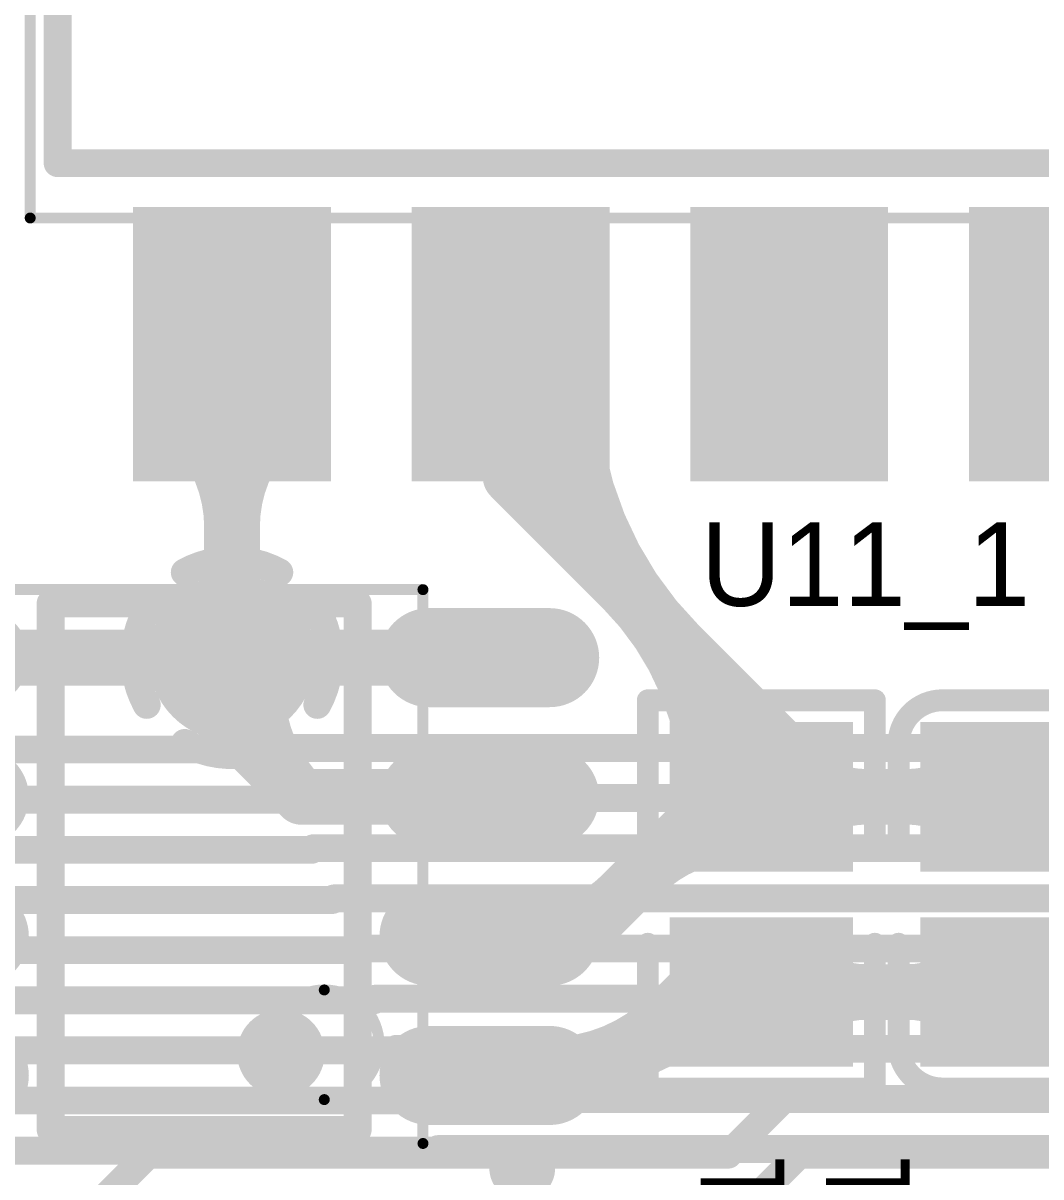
# Model space of a CAD drawing. Header units: millimetres. Extents: x 3.32 to 12.49, y 5.66 to 10.73.
# Drawn here: x 6.1438 to 6.5091, y 7.1987 to 7.6129 of the extents above; entities that cross this region are included whole.
import ezdxf

# ---------------------------------------------------------------- set-up
doc = ezdxf.new("R2010")
doc.units = ezdxf.units.MM
doc.header["$MEASUREMENT"] = 0
for name, color, linetype in [('BottomLayer', 5, 'Continuous'), ('InternalPlane1', 76, 'Continuous'), ('InternalPlane2', 16, 'Continuous'), ('Mechanical13', 56, 'Continuous'), ('MultiLayer', 9, 'Continuous'), ('TopLayer', 1, 'Continuous'), ('TopOverlay', 2, 'Continuous'), ('TopPaste', 8, 'Continuous'), ('TopSolder', 216, 'Continuous'), ('ViaHoleLayer', 16, 'Continuous')]:
    doc.layers.add(name, color=color, linetype=linetype)

# ---------------------------------------------------------------- blocks, each defined once
blk = doc.blocks.new('SOIC_8_150____113')
at = {"layer": 'Mechanical13', "const_width": 0.00394}
for points in [[(-0.09941, 0.07854), (0.09941, 0.07854)], [(-0.09941, 0.07854), (-0.09941, -0.07854)], [(0.09941, 0.07854), (0.09941, -0.07854)], [(-0.09941, -0.07854), (0.09941, -0.07854)]]:
    blk.add_lwpolyline(points, dxfattribs=at)
at = {"layer": 'Mechanical13'}
for points, const_width in [([(-0.10039, 0.07854, 1), (-0.09843, 0.07854, 1)], 0.00197), ([(-0.10039, 0.07854, 1), (-0.09843, 0.07854, 1)], 0.00197), ([(0.09843, 0.07854, 1), (0.10039, 0.07854, 1)], 0.00197), ([(0.09843, 0.07854, 1), (0.10039, 0.07854, 1)], 0.00197), ([(-0.04429, -0.04311, 1), (-0.08366, -0.04311, 1)], 0.00394), ([(-0.08465, -0.04311, 1), (-0.08268, -0.04311, 1)], 0.00197), ([(-0.04528, -0.04311, 1), (-0.04331, -0.04311, 1)], 0.00197), ([(-0.10039, -0.07854, 1), (-0.09843, -0.07854, 1)], 0.00197), ([(-0.10039, -0.07854, 1), (-0.09843, -0.07854, 1)], 0.00197), ([(0.09843, -0.07854, 1), (0.10039, -0.07854, 1)], 0.00197), ([(0.09843, -0.07854, 1), (0.10039, -0.07854, 1)], 0.00197)]:
    blk.add_lwpolyline(points, format="xyb", close=True, dxfattribs=dict(at, const_width=const_width))
at = {"layer": 'TopLayer', "const_width": 0.02756}
for points in [[(-0.075, 0.08071), (-0.075, 0.12402)], [(-0.025, 0.08071), (-0.025, 0.12402)], [(0.025, 0.08071), (0.025, 0.12402)], [(0.075, 0.08071), (0.075, 0.12402)], [(-0.075, -0.12402), (-0.075, -0.08071)], [(-0.025, -0.12402), (-0.025, -0.08071)], [(0.025, -0.12402), (0.025, -0.08071)], [(0.075, -0.12402), (0.075, -0.08071)]]:
    blk.add_lwpolyline(points, dxfattribs=at)
at = {"layer": 'TopLayer', "const_width": 0.01378}
for points in [[(-0.08189, 0.12402, 1), (-0.06811, 0.12402, 1)], [(-0.03189, 0.12402, 1), (-0.01811, 0.12402, 1)], [(0.01811, 0.12402, 1), (0.03189, 0.12402, 1)], [(0.06811, 0.12402, 1), (0.08189, 0.12402, 1)], [(-0.08189, 0.08071, 1), (-0.06811, 0.08071, 1)], [(-0.03189, 0.08071, 1), (-0.01811, 0.08071, 1)], [(0.01811, 0.08071, 1), (0.03189, 0.08071, 1)], [(0.06811, 0.08071, 1), (0.08189, 0.08071, 1)], [(-0.08189, -0.08071, 1), (-0.06811, -0.08071, 1)], [(-0.03189, -0.08071, 1), (-0.01811, -0.08071, 1)], [(0.01811, -0.08071, 1), (0.03189, -0.08071, 1)], [(0.06811, -0.08071, 1), (0.08189, -0.08071, 1)], [(-0.08189, -0.12402, 1), (-0.06811, -0.12402, 1)], [(-0.03189, -0.12402, 1), (-0.01811, -0.12402, 1)], [(0.01811, -0.12402, 1), (0.03189, -0.12402, 1)], [(0.06811, -0.12402, 1), (0.08189, -0.12402, 1)]]:
    blk.add_lwpolyline(points, format="xyb", close=True, dxfattribs=at)
at = {"layer": 'TopOverlay', "const_width": 0.01}
for points in [[(-0.09449, 0.05512), (0.09449, 0.05512)], [(-0.09449, 0.05512), (-0.09449, -0.05512)], [(0.09449, 0.05512), (0.09449, -0.05512)], [(-0.09449, -0.05512), (0.09449, -0.05512)]]:
    blk.add_lwpolyline(points, dxfattribs=at)
at = {"layer": 'TopOverlay'}
for points, const_width in [([(-0.09699, 0.05512, 1), (-0.09199, 0.05512, 1)], 0.005), ([(-0.09699, 0.05512, 1), (-0.09199, 0.05512, 1)], 0.005), ([(0.09199, 0.05512, 1), (0.09699, 0.05512, 1)], 0.005), ([(0.09199, 0.05512, 1), (0.09699, 0.05512, 1)], 0.005), ([(-0.05906, -0.02756, 1), (-0.0748, -0.02756, 1)], 0.01575), ([(-0.07874, -0.02756, 1), (-0.07087, -0.02756, 1)], 0.00787), ([(-0.06299, -0.02756, 1), (-0.05512, -0.02756, 1)], 0.00787), ([(-0.09699, -0.05512, 1), (-0.09199, -0.05512, 1)], 0.005), ([(-0.09699, -0.05512, 1), (-0.09199, -0.05512, 1)], 0.005), ([(0.09199, -0.05512, 1), (0.09699, -0.05512, 1)], 0.005), ([(0.09199, -0.05512, 1), (0.09699, -0.05512, 1)], 0.005), ([(-0.10236, -0.11417, 1), (-0.11417, -0.11417, 1)], 0.01181), ([(-0.11713, -0.11417, 1), (-0.11122, -0.11417, 1)], 0.00591), ([(-0.10531, -0.11417, 1), (-0.09941, -0.11417, 1)], 0.00591)]:
    blk.add_lwpolyline(points, format="xyb", close=True, dxfattribs=dict(at, const_width=const_width))
at = {"layer": 'TopPaste', "const_width": 0.02756}
for points in [[(-0.075, 0.08071), (-0.075, 0.12402)], [(-0.025, 0.08071), (-0.025, 0.12402)], [(0.025, 0.08071), (0.025, 0.12402)], [(0.075, 0.08071), (0.075, 0.12402)], [(-0.075, -0.12402), (-0.075, -0.08071)], [(-0.025, -0.12402), (-0.025, -0.08071)], [(0.025, -0.12402), (0.025, -0.08071)], [(0.075, -0.12402), (0.075, -0.08071)]]:
    blk.add_lwpolyline(points, dxfattribs=at)
at = {"layer": 'TopPaste', "const_width": 0.01378}
for points in [[(-0.08189, 0.12402, 1), (-0.06811, 0.12402, 1)], [(-0.03189, 0.12402, 1), (-0.01811, 0.12402, 1)], [(0.01811, 0.12402, 1), (0.03189, 0.12402, 1)], [(0.06811, 0.12402, 1), (0.08189, 0.12402, 1)], [(-0.08189, 0.08071, 1), (-0.06811, 0.08071, 1)], [(-0.03189, 0.08071, 1), (-0.01811, 0.08071, 1)], [(0.01811, 0.08071, 1), (0.03189, 0.08071, 1)], [(0.06811, 0.08071, 1), (0.08189, 0.08071, 1)], [(-0.08189, -0.08071, 1), (-0.06811, -0.08071, 1)], [(-0.03189, -0.08071, 1), (-0.01811, -0.08071, 1)], [(0.01811, -0.08071, 1), (0.03189, -0.08071, 1)], [(0.06811, -0.08071, 1), (0.08189, -0.08071, 1)], [(-0.08189, -0.12402, 1), (-0.06811, -0.12402, 1)], [(-0.03189, -0.12402, 1), (-0.01811, -0.12402, 1)], [(0.01811, -0.12402, 1), (0.03189, -0.12402, 1)], [(0.06811, -0.12402, 1), (0.08189, -0.12402, 1)]]:
    blk.add_lwpolyline(points, format="xyb", close=True, dxfattribs=at)
at = {"layer": 'TopSolder', "const_width": 0.03556}
for points in [[(-0.075, 0.08071), (-0.075, 0.12402)], [(-0.025, 0.08071), (-0.025, 0.12402)], [(0.025, 0.08071), (0.025, 0.12402)], [(0.075, 0.08071), (0.075, 0.12402)], [(-0.075, -0.12402), (-0.075, -0.08071)], [(-0.025, -0.12402), (-0.025, -0.08071)], [(0.025, -0.12402), (0.025, -0.08071)], [(0.075, -0.12402), (0.075, -0.08071)]]:
    blk.add_lwpolyline(points, dxfattribs=at)
at = {"layer": 'TopSolder', "const_width": 0.01778}
for points in [[(-0.08389, 0.12402, 1), (-0.06611, 0.12402, 1)], [(-0.03389, 0.12402, 1), (-0.01611, 0.12402, 1)], [(0.01611, 0.12402, 1), (0.03389, 0.12402, 1)], [(0.06611, 0.12402, 1), (0.08389, 0.12402, 1)], [(-0.08389, 0.08071, 1), (-0.06611, 0.08071, 1)], [(-0.03389, 0.08071, 1), (-0.01611, 0.08071, 1)], [(0.01611, 0.08071, 1), (0.03389, 0.08071, 1)], [(0.06611, 0.08071, 1), (0.08389, 0.08071, 1)], [(-0.08389, -0.08071, 1), (-0.06611, -0.08071, 1)], [(-0.03389, -0.08071, 1), (-0.01611, -0.08071, 1)], [(0.01611, -0.08071, 1), (0.03389, -0.08071, 1)], [(0.06611, -0.08071, 1), (0.08389, -0.08071, 1)], [(-0.08389, -0.12402, 1), (-0.06611, -0.12402, 1)], [(-0.03389, -0.12402, 1), (-0.01611, -0.12402, 1)], [(0.01611, -0.12402, 1), (0.03389, -0.12402, 1)], [(0.06611, -0.12402, 1), (0.08389, -0.12402, 1)]]:
    blk.add_lwpolyline(points, format="xyb", close=True, dxfattribs=at)
blk = doc.blocks.new('0805_C_262')
at = {"layer": 'TopLayer'}
for points in [[(-0.05787, -0.02894), (-0.0122, -0.02894), (-0.05787, 0.02894), (-0.0122, 0.02894)], [(0.0122, -0.02894), (0.05787, -0.02894), (0.0122, 0.02894), (0.05787, 0.02894)]]:
    blk.add_solid(points, dxfattribs=at)
at = {"layer": 'TopOverlay', "const_width": 0.00787}
for points in [[(-0.06969, 0.025, -0.414214), (-0.05394, 0.04075)], [(0.05394, 0.04075, -0.414213), (0.06969, 0.025)], [(-0.05394, -0.04075, -0.414213), (-0.06969, -0.025)], [(0.06968, -0.025, -0.414214), (0.05394, -0.04075)]]:
    blk.add_lwpolyline(points, format="xyb", dxfattribs=at)
for points in [[(-0.01772, 0.04075), (-0.05394, 0.04075)], [(0.05394, 0.04075), (0.01772, 0.04075)], [(-0.06969, -0.025), (-0.06969, 0.025)], [(0.06968, -0.025), (0.06968, 0.025)], [(-0.01772, -0.04075), (-0.05394, -0.04075)], [(0.05394, -0.04075), (0.01772, -0.04075)]]:
    blk.add_lwpolyline(points, dxfattribs=at)
at = {"layer": 'TopOverlay', "const_width": 0.00394}
for points in [[(-0.05591, 0.04075, 1), (-0.05197, 0.04075, 1)], [(-0.05591, 0.04075, 1), (-0.05197, 0.04075, 1)], [(-0.01969, 0.04075, 1), (-0.01575, 0.04075, 1)], [(0.01575, 0.04075, 1), (0.01969, 0.04075, 1)], [(0.05197, 0.04075, 1), (0.05591, 0.04075, 1)], [(0.05197, 0.04075, 1), (0.05591, 0.04075, 1)], [(-0.07165, 0.025, 1), (-0.06772, 0.025, 1)], [(-0.07165, 0.025, 1), (-0.06772, 0.025, 1)], [(0.06772, 0.025, 1), (0.07165, 0.025, 1)], [(0.06772, 0.025, 1), (0.07165, 0.025, 1)], [(-0.07165, -0.025, 1), (-0.06772, -0.025, 1)], [(-0.07165, -0.025, 1), (-0.06772, -0.025, 1)], [(0.06772, -0.025, 1), (0.07165, -0.025, 1)], [(0.06772, -0.025, 1), (0.07165, -0.025, 1)], [(-0.05591, -0.04075, 1), (-0.05197, -0.04075, 1)], [(-0.05591, -0.04075, 1), (-0.05197, -0.04075, 1)], [(-0.01969, -0.04075, 1), (-0.01575, -0.04075, 1)], [(0.01575, -0.04075, 1), (0.01969, -0.04075, 1)], [(0.05197, -0.04075, 1), (0.05591, -0.04075, 1)], [(0.05197, -0.04075, 1), (0.05591, -0.04075, 1)]]:
    blk.add_lwpolyline(points, format="xyb", close=True, dxfattribs=at)
at = {"layer": 'TopPaste'}
for points in [[(-0.05787, -0.02894), (-0.0122, -0.02894), (-0.05787, 0.02894), (-0.0122, 0.02894)], [(0.0122, -0.02894), (0.05787, -0.02894), (0.0122, 0.02894), (0.05787, 0.02894)]]:
    blk.add_solid(points, dxfattribs=at)
at = {"layer": 'TopSolder'}
for points in [[(-0.06187, -0.03294), (-0.0082, -0.03294), (-0.06187, 0.03294), (-0.0082, 0.03294)], [(0.0082, -0.03294), (0.06187, -0.03294), (0.0082, 0.03294), (0.06187, 0.03294)]]:
    blk.add_solid(points, dxfattribs=at)
blk = doc.blocks.new('0805_R_317')
at = {"layer": 'TopLayer'}
for points in [[(-0.05787, -0.02894), (-0.0122, -0.02894), (-0.05787, 0.02894), (-0.0122, 0.02894)], [(0.0122, -0.02894), (0.05787, -0.02894), (0.0122, 0.02894), (0.05787, 0.02894)]]:
    blk.add_solid(points, dxfattribs=at)
at = {"layer": 'TopOverlay', "const_width": 0.00787}
for points in [[(-0.06968, 0.04075), (-0.06968, -0.04075)], [(-0.06968, 0.04075), (-0.01772, 0.04075)], [(0.01772, 0.04075), (0.06968, 0.04075)], [(0.06968, 0.04075), (0.06968, -0.04075)], [(-0.06968, -0.04075), (-0.01772, -0.04075)], [(0.01772, -0.04075), (0.06968, -0.04075)]]:
    blk.add_lwpolyline(points, dxfattribs=at)
at = {"layer": 'TopOverlay', "const_width": 0.00394}
for points in [[(-0.07165, 0.04075, 1), (-0.06772, 0.04075, 1)], [(-0.07165, 0.04075, 1), (-0.06772, 0.04075, 1)], [(-0.01969, 0.04075, 1), (-0.01575, 0.04075, 1)], [(0.01575, 0.04075, 1), (0.01969, 0.04075, 1)], [(0.06772, 0.04075, 1), (0.07165, 0.04075, 1)], [(0.06772, 0.04075, 1), (0.07165, 0.04075, 1)], [(-0.07165, -0.04075, 1), (-0.06772, -0.04075, 1)], [(-0.07165, -0.04075, 1), (-0.06772, -0.04075, 1)], [(-0.01969, -0.04075, 1), (-0.01575, -0.04075, 1)], [(0.01575, -0.04075, 1), (0.01969, -0.04075, 1)], [(0.06772, -0.04075, 1), (0.07165, -0.04075, 1)], [(0.06772, -0.04075, 1), (0.07165, -0.04075, 1)]]:
    blk.add_lwpolyline(points, format="xyb", close=True, dxfattribs=at)
at = {"layer": 'TopPaste'}
for points in [[(-0.05787, -0.02894), (-0.0122, -0.02894), (-0.05787, 0.02894), (-0.0122, 0.02894)], [(0.0122, -0.02894), (0.05787, -0.02894), (0.0122, 0.02894), (0.05787, 0.02894)]]:
    blk.add_solid(points, dxfattribs=at)
at = {"layer": 'TopSolder'}
for points in [[(-0.06187, -0.03294), (-0.0082, -0.03294), (-0.06187, 0.03294), (-0.0082, 0.03294)], [(0.0082, -0.03294), (0.06187, -0.03294), (0.0082, 0.03294), (0.06187, 0.03294)]]:
    blk.add_solid(points, dxfattribs=at)
blk = doc.blocks.new('SMD_8_9_0___355')
at = {"layer": 'Mechanical13', "const_width": 0.00394}
for points in [[(0.22244, 0.17717), (-0.22244, 0.17717)], [(0.22244, 0.17717), (0.22244, -0.17717)]]:
    blk.add_lwpolyline(points, dxfattribs=at)
at = {"layer": 'Mechanical13', "const_width": 0.00197}
blk.add_lwpolyline([(0.22146, 0.17717, 1), (0.22343, 0.17717, 1)], format="xyb", close=True, dxfattribs=at)
blk.add_lwpolyline([(0.22146, 0.17717, 1), (0.22343, 0.17717, 1)], format="xyb", close=True, dxfattribs=at)
at = {"layer": 'TopLayer'}
for points in [[(-0.1815, 0.17717), (-0.1185, 0.17717), (-0.1815, 0.26772), (-0.1185, 0.26772)], [(-0.0815, 0.17717), (-0.0185, 0.17717), (-0.0815, 0.26772), (-0.0185, 0.26772)], [(0.0185, 0.17717), (0.0815, 0.17717), (0.0185, 0.26772), (0.0815, 0.26772)], [(0.1185, 0.17717), (0.1815, 0.17717), (0.1185, 0.26772), (0.1815, 0.26772)]]:
    blk.add_solid(points, dxfattribs=at)
at = {"layer": 'TopOverlay', "const_width": 0.01}
for points in [[(0.2126, 0.15748), (-0.2126, 0.15748)], [(0.2126, 0.15748), (0.2126, -0.15748)]]:
    blk.add_lwpolyline(points, dxfattribs=at)
at = {"layer": 'TopOverlay', "const_width": 0.005}
blk.add_lwpolyline([(0.2101, 0.15748, 1), (0.2151, 0.15748, 1)], format="xyb", close=True, dxfattribs=at)
blk.add_lwpolyline([(0.2101, 0.15748, 1), (0.2151, 0.15748, 1)], format="xyb", close=True, dxfattribs=at)
at = {"layer": 'TopPaste'}
for points in [[(-0.1815, 0.17717), (-0.1185, 0.17717), (-0.1815, 0.26772), (-0.1185, 0.26772)], [(-0.0815, 0.17717), (-0.0185, 0.17717), (-0.0815, 0.26772), (-0.0185, 0.26772)], [(0.0185, 0.17717), (0.0815, 0.17717), (0.0185, 0.26772), (0.0815, 0.26772)], [(0.1185, 0.17717), (0.1815, 0.17717), (0.1185, 0.26772), (0.1815, 0.26772)]]:
    blk.add_solid(points, dxfattribs=at)
at = {"layer": 'TopSolder'}
for points in [[(-0.1855, 0.17317), (-0.1145, 0.17317), (-0.1855, 0.27172), (-0.1145, 0.27172)], [(-0.0855, 0.17317), (-0.0145, 0.17317), (-0.0855, 0.27172), (-0.0145, 0.27172)], [(0.0145, 0.17317), (0.0855, 0.17317), (0.0145, 0.27172), (0.0855, 0.27172)], [(0.1145, 0.17317), (0.1855, 0.17317), (0.1145, 0.27172), (0.1855, 0.27172)]]:
    blk.add_solid(points, dxfattribs=at)

msp = doc.modelspace()

# ---------------------------------------------------------------- linework, layer by layer
at = {"layer": 'BottomLayer'}
for points, const_width in [([(6.20878, 7.38508, 1), (6.22878, 7.38508, 1)], 0.02), ([(6.22995, 7.35208, 1), (6.23495, 7.35208, 1)], 0.005), ([(6.22995, 7.35208, 1), (6.23495, 7.35208, 1)], 0.005), ([(6.23053, 7.35266, 1), (6.23553, 7.35266, 1)], 0.005), ([(6.23053, 7.35266, 1), (6.23553, 7.35266, 1)], 0.005), ([(6.2374, 7.33408, 1), (6.2424, 7.33408, 1)], 0.005), ([(6.2374, 7.33408, 1), (6.2424, 7.33408, 1)], 0.005), ([(6.23799, 7.33466, 1), (6.24299, 7.33466, 1)], 0.005), ([(6.23799, 7.33466, 1), (6.24299, 7.33466, 1)], 0.005), ([(6.24486, 7.31608, 1), (6.24986, 7.31608, 1)], 0.005), ([(6.24486, 7.31608, 1), (6.24986, 7.31608, 1)], 0.005), ([(6.24544, 7.31666, 1), (6.25044, 7.31666, 1)], 0.005), ([(6.24544, 7.31666, 1), (6.25044, 7.31666, 1)], 0.005), ([(6.25232, 7.29808, 1), (6.25732, 7.29808, 1)], 0.005), ([(6.25232, 7.29808, 1), (6.25732, 7.29808, 1)], 0.005), ([(6.2529, 7.29866, 1), (6.2579, 7.29866, 1)], 0.005), ([(6.2529, 7.29866, 1), (6.2579, 7.29866, 1)], 0.005), ([(6.25977, 7.28008, 1), (6.26477, 7.28008, 1)], 0.005), ([(6.25977, 7.28008, 1), (6.26477, 7.28008, 1)], 0.005), ([(6.26035, 7.28066, 1), (6.26535, 7.28066, 1)], 0.005), ([(6.26035, 7.28066, 1), (6.26535, 7.28066, 1)], 0.005), ([(6.26723, 7.26208, 1), (6.27223, 7.26208, 1)], 0.005), ([(6.26723, 7.26208, 1), (6.27223, 7.26208, 1)], 0.005), ([(6.26781, 7.26266, 1), (6.27281, 7.26266, 1)], 0.005), ([(6.26781, 7.26266, 1), (6.27281, 7.26266, 1)], 0.005), ([(6.27468, 7.24408, 1), (6.27968, 7.24408, 1)], 0.005), ([(6.27468, 7.24408, 1), (6.27968, 7.24408, 1)], 0.005), ([(6.27527, 7.24466, 1), (6.28027, 7.24466, 1)], 0.005), ([(6.27527, 7.24466, 1), (6.28027, 7.24466, 1)], 0.005), ([(6.28214, 7.22608, 1), (6.28714, 7.22608, 1)], 0.005), ([(6.28214, 7.22608, 1), (6.28714, 7.22608, 1)], 0.005), ([(6.28272, 7.22666, 1), (6.28772, 7.22666, 1)], 0.005), ([(6.28272, 7.22666, 1), (6.28772, 7.22666, 1)], 0.005), ([(6.2896, 7.20808, 1), (6.2946, 7.20808, 1)], 0.005), ([(6.2896, 7.20808, 1), (6.2946, 7.20808, 1)], 0.005), ([(6.29018, 7.20866, 1), (6.29518, 7.20866, 1)], 0.005), ([(6.29018, 7.20866, 1), (6.29518, 7.20866, 1)], 0.005)]:
    msp.add_lwpolyline(points, format="xyb", close=True, dxfattribs=dict(at, const_width=const_width))
at = {"layer": 'BottomLayer', "const_width": 0.01}
for points in [[(5.90987, 7.35208), (6.23245, 7.35208)], [(6.23245, 7.35208), (6.23303, 7.35266)], [(6.23303, 7.35266), (6.75692, 7.35266)], [(5.90242, 7.33408), (6.2399, 7.33408)], [(6.2399, 7.33408), (6.24049, 7.33466)], [(6.24049, 7.33466), (6.74947, 7.33466)], [(5.89496, 7.31608), (6.24736, 7.31608)], [(6.24736, 7.31608), (6.24794, 7.31666)], [(6.24794, 7.31666), (6.74201, 7.31666)], [(5.8875, 7.29808), (6.25482, 7.29808)], [(6.25482, 7.29808), (6.2554, 7.29866)], [(6.2554, 7.29866), (6.73455, 7.29866)], [(5.88005, 7.28008), (6.26227, 7.28008)], [(6.26227, 7.28008), (6.26285, 7.28066)], [(6.26285, 7.28066), (6.7271, 7.28066)], [(5.87259, 7.26208), (6.26973, 7.26208)], [(6.26973, 7.26208), (6.27031, 7.26266)], [(6.27031, 7.26266), (6.71801, 7.26266)], [(5.86514, 7.24408), (6.27718, 7.24408)], [(6.27718, 7.24408), (6.27777, 7.24466)], [(6.27777, 7.24466), (6.71055, 7.24466)], [(5.85768, 7.22608), (6.28464, 7.22608)], [(6.28464, 7.22608), (6.28522, 7.22666)], [(6.28522, 7.22666), (6.7031, 7.22666)], [(5.85022, 7.20808), (6.29209, 7.20808)], [(6.29209, 7.20808), (6.29268, 7.20866)], [(6.29268, 7.20866), (6.69564, 7.20866)]]:
    msp.add_lwpolyline(points, dxfattribs=at)
at = {"layer": 'InternalPlane1', "const_width": 0.01}
for points in [[(6.20181, 7.41569, -0.258618), (6.23575, 7.41569)], [(6.18817, 7.36811, -0.258618), (6.18817, 7.40205)], [(6.24939, 7.40205, -0.258618), (6.24939, 7.36811)], [(6.23575, 7.35447, -0.258618), (6.20181, 7.35447)]]:
    msp.add_lwpolyline(points, format="xyb", dxfattribs=at)
at = {"layer": 'InternalPlane1', "const_width": 0.005}
for points in [[(6.19931, 7.41569, 1), (6.20431, 7.41569, 1)], [(6.23325, 7.41569, 1), (6.23825, 7.41569, 1)], [(6.18567, 7.40205, 1), (6.19067, 7.40205, 1)], [(6.24689, 7.40205, 1), (6.25189, 7.40205, 1)], [(6.18567, 7.36811, 1), (6.19067, 7.36811, 1)], [(6.24689, 7.36811, 1), (6.25189, 7.36811, 1)], [(6.19931, 7.35447, 1), (6.20431, 7.35447, 1)], [(6.23325, 7.35447, 1), (6.23825, 7.35447, 1)]]:
    msp.add_lwpolyline(points, format="xyb", close=True, dxfattribs=at)
at = {"layer": 'InternalPlane2', "const_width": 0.03}
msp.add_lwpolyline([(6.20378, 7.38508, 1), (6.23378, 7.38508, 1)], format="xyb", close=True, dxfattribs=at)
at = {"layer": 'MultiLayer', "const_width": 0.02}
msp.add_lwpolyline([(6.20878, 7.38508, 1), (6.22878, 7.38508, 1)], format="xyb", close=True, dxfattribs=at)
at = {"layer": 'TopLayer'}
for points, const_width in [([(6.21878, 7.38508), (6.21878, 7.49764)], 0.02), ([(6.31878, 7.45008), (6.31878, 7.49764)], 0.02), ([(6.31878, 7.45008), (6.43374, 7.33512)], 0.02), ([(6.10642, 7.38508), (6.21878, 7.38508)], 0.02), ([(6.21878, 7.36008), (6.21878, 7.38508)], 0.02), ([(6.21878, 7.38508), (6.31114, 7.38508)], 0.02), ([(6.21878, 7.36008), (6.24378, 7.33508)], 0.02), ([(6.24378, 7.33508), (6.31114, 7.33508)], 0.02), ([(6.34378, 7.28508), (6.39382, 7.33512)], 0.02), ([(6.39382, 7.33512), (6.40878, 7.33512)], 0.02), ([(6.43374, 7.33512), (6.49878, 7.33512)], 0.02), ([(6.31114, 7.28508), (6.34378, 7.28508)], 0.02), ([(6.35378, 7.23508), (6.38374, 7.26504)], 0.02), ([(6.38374, 7.26504), (6.40878, 7.26504)], 0.02), ([(6.40878, 7.26504), (6.49878, 7.26504)], 0.02), ([(6.49878, 7.26504), (6.58878, 7.26504)], 0.02), ([(6.31114, 7.23508), (6.35378, 7.23508)], 0.02), ([(6.39692, 7.20666), (6.41692, 7.22666)], 0.01), ([(6.41692, 7.22666), (6.67001, 7.22666)], 0.01), ([(6.08801, 7.10603), (6.18864, 7.20666)], 0.01), ([(6.18864, 7.20666), (6.39692, 7.20666)], 0.01), ([(6.40437, 7.18866), (6.42237, 7.20666)], 0.01), ([(6.42237, 7.20666), (6.73001, 7.20666)], 0.01)]:
    msp.add_lwpolyline(points, dxfattribs=dict(at, const_width=const_width))
for points, const_width in [([(6.21378, 7.49764, 1), (6.22378, 7.49764, 1)], 0.01), ([(6.31378, 7.49764, 1), (6.32378, 7.49764, 1)], 0.01), ([(6.31528, 7.48386, 1), (6.32528, 7.48386, 1)], 0.01), ([(6.33528, 7.48386, 1), (6.34528, 7.48386, 1)], 0.01), ([(6.19858, 7.46866, 1), (6.20858, 7.46866, 1)], 0.01), ([(6.22898, 7.46866, 1), (6.23898, 7.46866, 1)], 0.01), ([(6.30468, 7.46439, 1), (6.31468, 7.46439, 1)], 0.01), ([(6.32288, 7.46439, 1), (6.33288, 7.46439, 1)], 0.01), ([(6.31378, 7.45008, 1), (6.32378, 7.45008, 1)], 0.01), ([(6.31378, 7.45008, 1), (6.32378, 7.45008, 1)], 0.01), ([(6.31378, 7.45008, 1), (6.32378, 7.45008, 1)], 0.01), ([(6.31378, 7.45008, 1), (6.32378, 7.45008, 1)], 0.01), ([(6.21378, 7.43196, 1), (6.22378, 7.43196, 1)], 0.01), ([(6.21378, 7.43196, 1), (6.22378, 7.43196, 1)], 0.01), ([(6.34022, 7.42364, 1), (6.35022, 7.42364, 1)], 0.01), ([(6.21378, 7.40922, 1), (6.22378, 7.40922, 1)], 0.01), ([(6.21378, 7.40922, 1), (6.22378, 7.40922, 1)], 0.01), ([(6.3538, 7.41006, 1), (6.3638, 7.41006, 1)], 0.01), ([(6.20878, 7.38508, 1), (6.22878, 7.38508, 1)], 0.02), ([(6.20671, 7.39215, 1), (6.21671, 7.39215, 1)], 0.01), ([(6.20671, 7.39215, 1), (6.21671, 7.39215, 1)], 0.01), ([(6.22085, 7.39215, 1), (6.23085, 7.39215, 1)], 0.01), ([(6.22085, 7.39215, 1), (6.23085, 7.39215, 1)], 0.01), ([(6.37436, 7.3895, 1), (6.38436, 7.3895, 1)], 0.01), ([(6.18964, 7.38508, 1), (6.19964, 7.38508, 1)], 0.01), ([(6.18964, 7.38508, 1), (6.19964, 7.38508, 1)], 0.01), ([(6.20394, 7.38684, 1), (6.21394, 7.38684, 1)], 0.01), ([(6.21378, 7.38508, 1), (6.22378, 7.38508, 1)], 0.01), ([(6.21378, 7.38508, 1), (6.22378, 7.38508, 1)], 0.01), ([(6.21378, 7.38508, 1), (6.22378, 7.38508, 1)], 0.01), ([(6.21378, 7.38508, 1), (6.22378, 7.38508, 1)], 0.01), ([(6.23792, 7.38508, 1), (6.24792, 7.38508, 1)], 0.01), ([(6.23792, 7.38508, 1), (6.24792, 7.38508, 1)], 0.01), ([(6.30614, 7.38508, 1), (6.31614, 7.38508, 1)], 0.01), ([(6.22362, 7.38332, 1), (6.23362, 7.38332, 1)], 0.01), ([(6.20671, 7.37801, 1), (6.21671, 7.37801, 1)], 0.01), ([(6.20671, 7.37801, 1), (6.21671, 7.37801, 1)], 0.01), ([(6.22085, 7.37801, 1), (6.23085, 7.37801, 1)], 0.01), ([(6.22085, 7.37801, 1), (6.23085, 7.37801, 1)], 0.01), ([(6.38794, 7.37591, 1), (6.39794, 7.37591, 1)], 0.01), ([(6.21168, 7.36218, 1), (6.22168, 7.36218, 1)], 0.01), ([(6.21378, 7.36094, 1), (6.22378, 7.36094, 1)], 0.01), ([(6.21378, 7.36094, 1), (6.22378, 7.36094, 1)], 0.01), ([(6.21378, 7.36008, 1), (6.22378, 7.36008, 1)], 0.01), ([(6.21378, 7.36008, 1), (6.22378, 7.36008, 1)], 0.01), ([(6.41896, 7.34419, 1), (6.42896, 7.34419, 1)], 0.01), ([(6.4786, 7.34419, 1), (6.4886, 7.34419, 1)], 0.01), ([(6.42209, 7.34177, 1), (6.43209, 7.34177, 1)], 0.01), ([(6.23878, 7.33508, 1), (6.24878, 7.33508, 1)], 0.01), ([(6.23878, 7.33508, 1), (6.24878, 7.33508, 1)], 0.01), ([(6.23878, 7.33508, 1), (6.24878, 7.33508, 1)], 0.01), ([(6.30614, 7.33508, 1), (6.31614, 7.33508, 1)], 0.01), ([(6.38484, 7.33512, 1), (6.39484, 7.33512, 1)], 0.01), ([(6.38882, 7.33512, 1), (6.39882, 7.33512, 1)], 0.01), ([(6.38882, 7.33512, 1), (6.39882, 7.33512, 1)], 0.01), ([(6.40378, 7.33512, 1), (6.41378, 7.33512, 1)], 0.01), ([(6.40484, 7.33512, 1), (6.41484, 7.33512, 1)], 0.01), ([(6.42484, 7.33512, 1), (6.43484, 7.33512, 1)], 0.01), ([(6.42874, 7.33512, 1), (6.43874, 7.33512, 1)], 0.01), ([(6.42874, 7.33512, 1), (6.43874, 7.33512, 1)], 0.01), ([(6.44087, 7.33512, 1), (6.45087, 7.33512, 1)], 0.01), ([(6.44087, 7.33512, 1), (6.45087, 7.33512, 1)], 0.01), ([(6.45669, 7.33512, 1), (6.46669, 7.33512, 1)], 0.01), ([(6.45669, 7.33512, 1), (6.46669, 7.33512, 1)], 0.01), ([(6.49378, 7.33512, 1), (6.50378, 7.33512, 1)], 0.01), ([(6.41896, 7.32604, 1), (6.42896, 7.32604, 1)], 0.01), ([(6.4786, 7.32604, 1), (6.4886, 7.32604, 1)], 0.01), ([(6.39768, 7.32228, 1), (6.40768, 7.32228, 1)], 0.01), ([(6.36065, 7.30694, 1), (6.37065, 7.30694, 1)], 0.01), ([(6.353, 7.2993, 1), (6.363, 7.2993, 1)], 0.01), ([(6.3278, 7.28886, 1), (6.3378, 7.28886, 1)], 0.01), ([(6.30614, 7.28508, 1), (6.31614, 7.28508, 1)], 0.01), ([(6.33878, 7.28508, 1), (6.34878, 7.28508, 1)], 0.01), ([(6.33878, 7.28508, 1), (6.34878, 7.28508, 1)], 0.01), ([(6.41896, 7.27411, 1), (6.42896, 7.27411, 1)], 0.01), ([(6.4786, 7.27411, 1), (6.4886, 7.27411, 1)], 0.01), ([(6.50896, 7.27411, 1), (6.51896, 7.27411, 1)], 0.01), ([(6.37874, 7.26504, 1), (6.38874, 7.26504, 1)], 0.01), ([(6.37874, 7.26504, 1), (6.38874, 7.26504, 1)], 0.01), ([(6.40378, 7.26504, 1), (6.41378, 7.26504, 1)], 0.01), ([(6.40378, 7.26504, 1), (6.41378, 7.26504, 1)], 0.01), ([(6.44087, 7.26504, 1), (6.45087, 7.26504, 1)], 0.01), ([(6.44087, 7.26504, 1), (6.45087, 7.26504, 1)], 0.01), ([(6.45669, 7.26504, 1), (6.46669, 7.26504, 1)], 0.01), ([(6.45669, 7.26504, 1), (6.46669, 7.26504, 1)], 0.01), ([(6.49378, 7.26504, 1), (6.50378, 7.26504, 1)], 0.01), ([(6.49378, 7.26504, 1), (6.50378, 7.26504, 1)], 0.01), ([(6.37007, 7.25637, 1), (6.38007, 7.25637, 1)], 0.01), ([(6.41896, 7.25596, 1), (6.42896, 7.25596, 1)], 0.01), ([(6.4786, 7.25596, 1), (6.4886, 7.25596, 1)], 0.01), ([(6.50896, 7.25596, 1), (6.51896, 7.25596, 1)], 0.01), ([(6.39647, 7.25226, 1), (6.40647, 7.25226, 1)], 0.01), ([(6.30614, 7.23508, 1), (6.31614, 7.23508, 1)], 0.01), ([(6.3278, 7.23886, 1), (6.3378, 7.23886, 1)], 0.01), ([(6.34878, 7.23508, 1), (6.35878, 7.23508, 1)], 0.01), ([(6.34878, 7.23508, 1), (6.35878, 7.23508, 1)], 0.01), ([(6.34878, 7.23508, 1), (6.35878, 7.23508, 1)], 0.01), ([(6.41442, 7.22666, 1), (6.41942, 7.22666, 1)], 0.005), ([(6.41442, 7.22666, 1), (6.41942, 7.22666, 1)], 0.005), ([(6.18614, 7.20666, 1), (6.19114, 7.20666, 1)], 0.005), ([(6.18614, 7.20666, 1), (6.19114, 7.20666, 1)], 0.005), ([(6.39442, 7.20666, 1), (6.39942, 7.20666, 1)], 0.005), ([(6.39442, 7.20666, 1), (6.39942, 7.20666, 1)], 0.005), ([(6.41987, 7.20666, 1), (6.42487, 7.20666, 1)], 0.005), ([(6.41987, 7.20666, 1), (6.42487, 7.20666, 1)], 0.005)]:
    msp.add_lwpolyline(points, format="xyb", close=True, dxfattribs=dict(at, const_width=const_width))
at = {"layer": 'TopLayer', "const_width": 0.02}
for points in [[(6.34522, 7.42364, -0.198912), (6.32028, 7.48386)], [(6.37936, 7.3895, -0.198912), (6.34028, 7.48386)], [(6.20358, 7.46866, -0.198912), (6.21878, 7.43196)], [(6.21878, 7.43196, -0.198912), (6.23398, 7.46866)], [(6.30968, 7.46439, -0.291208), (6.31878, 7.45008)], [(6.31878, 7.45008, -0.291208), (6.32788, 7.46439)], [(6.21878, 7.40922, -0.198912), (6.21171, 7.39215)], [(6.22585, 7.39215, -0.198912), (6.21878, 7.40922)], [(6.3588, 7.41006, -0.198912), (6.38984, 7.33512)], [(6.21171, 7.39215, -0.198912), (6.19464, 7.38508)], [(6.24292, 7.38508, -0.198912), (6.22585, 7.39215)], [(6.19464, 7.38508, -0.198912), (6.21171, 7.37801)], [(6.21668, 7.36218, -0.245263), (6.20894, 7.38684)], [(6.22585, 7.37801, -0.198912), (6.24292, 7.38508)], [(6.24378, 7.33508, -0.245263), (6.22862, 7.38332)], [(6.21171, 7.37801, -0.198912), (6.21878, 7.36094)], [(6.21878, 7.36094, -0.198912), (6.22585, 7.37801)], [(6.39294, 7.37591, -0.198912), (6.40984, 7.33512)], [(6.44587, 7.33512, -0.198912), (6.42396, 7.34419)], [(6.4836, 7.34419, -0.198912), (6.46169, 7.33512)], [(6.42709, 7.34177, -0.198912), (6.42984, 7.33512)], [(6.42396, 7.32604, -0.198912), (6.44587, 7.33512)], [(6.46169, 7.33512, -0.198912), (6.4836, 7.32604)], [(6.36565, 7.30694, -0.198912), (6.40268, 7.32228)], [(6.358, 7.2993, -0.198912), (6.3328, 7.28886)], [(6.44587, 7.26504, -0.198912), (6.42396, 7.27411)], [(6.4836, 7.27411, -0.198912), (6.46169, 7.26504)], [(6.53587, 7.26504, -0.198912), (6.51396, 7.27411)], [(6.42396, 7.25596, -0.198912), (6.44587, 7.26504)], [(6.46169, 7.26504, -0.198912), (6.4836, 7.25596)], [(6.51396, 7.25596, -0.198912), (6.53587, 7.26504)], [(6.37507, 7.25637, -0.198912), (6.3328, 7.23886)], [(6.35378, 7.23508, -0.223426), (6.40147, 7.25226)]]:
    msp.add_lwpolyline(points, format="xyb", dxfattribs=at)
at = {"layer": 'ViaHoleLayer', "const_width": 0.01}
msp.add_lwpolyline([(6.21378, 7.38508, 1), (6.22378, 7.38508, 1)], format="xyb", close=True, dxfattribs=at)

# ---------------------------------------------------------------- block references
for name, p, rotation in [('SMD_8_9_0___355', (6.36878, 7.72008), 180), ('SOIC_8_150____113', (6.20878, 7.31008), 90), ('0805_R_317', (6.40878, 7.30008), 90), ('0805_C_262', (6.49878, 7.30008), 270)]:
    msp.add_blockref(name, p, dxfattribs=dict(rotation=rotation))

# ---------------------------------------------------------------- texts
at = {"layer": 'TopOverlay'}
msp.add_text('U11_1', height=0.03, dxfattribs=at).set_placement((6.38701, 7.40366))
for s, p in [('R40_1', (6.41701, 7.08866)), ('C43_1', (6.46201, 7.08866))]:
    msp.add_text(s, height=0.03, rotation=90, dxfattribs=at).set_placement(p)

doc.saveas('drawing.dxf')
